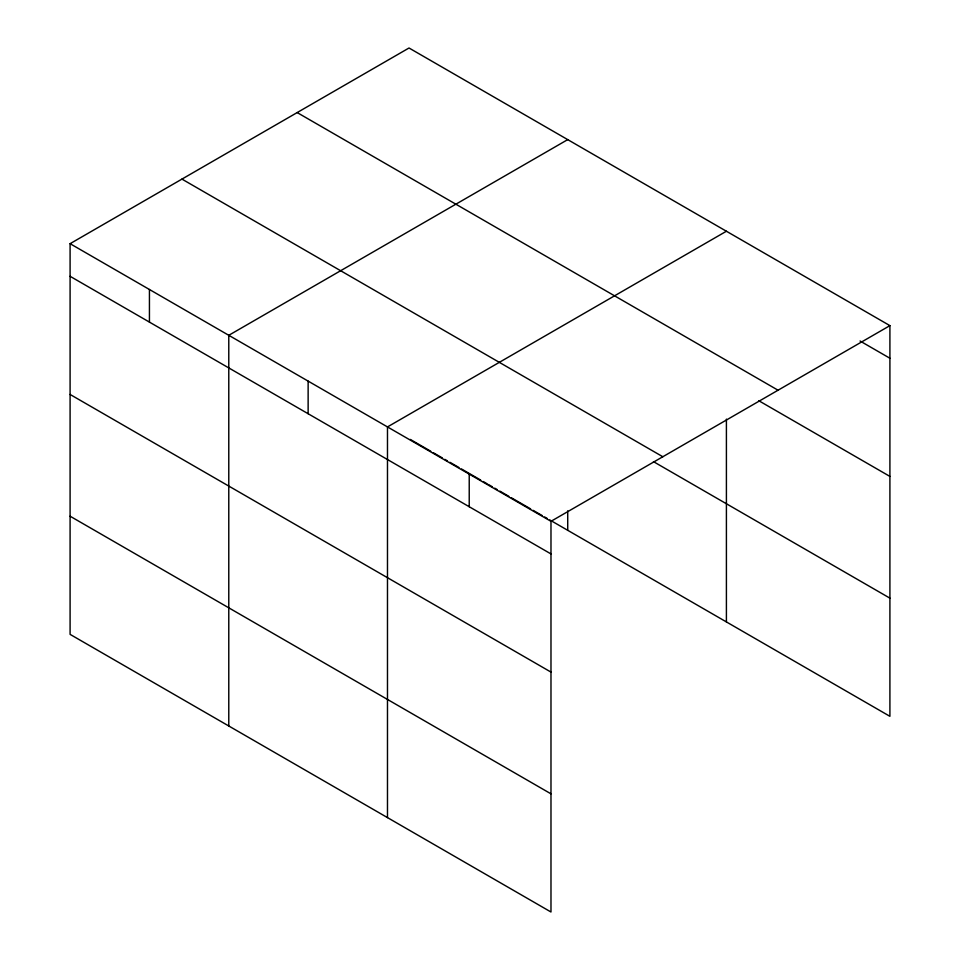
<?xml version="1.0" encoding="UTF-8"?>
<svg xmlns="http://www.w3.org/2000/svg" width="960" height="960" viewBox="0 0 960 960"><rect width="100%" height="100%" fill="white"/><g stroke="black" fill="none" stroke-linecap="round" stroke-linejoin="round"><path stroke-width="1.44" d="M550.98 672.096L550.98 521.316L70.092 243.684L70.092 634.368L550.98 912L550.98 672.096L70.092 394.452M549.792 519.96L889.908 716.316L889.908 325.632L409.02 48L70.092 243.684M567.72 139.62L228.78 335.304L228.78 725.988M726.408 231.24L387.48 426.924L387.48 817.608M550.98 521.316L889.908 325.632M860.064 341.016L889.908 358.248M297.18 112.572L778.056 390.216M758.844 400.752L889.908 476.412M181.944 179.1L662.82 456.744M653.46 461.64L889.908 598.152M410.304 439.428L430.776 451.248M433.332 452.724L442.296 457.896M444.852 459.372L447.42 460.848M449.976 462.324L458.928 467.496M461.496 468.972L480.684 480.06M483.252 481.536L487.092 483.756M488.364 484.488L492.204 486.708M494.772 488.184L497.328 489.66M499.884 491.148L508.848 496.32M511.404 497.796L530.604 508.872M533.16 510.36L542.124 515.532M544.68 517.008L547.236 518.484M70.092 276.3L550.98 553.932M70.092 516.204L550.98 793.836M726.408 419.136L726.408 621.924M567.72 510.864L567.72 530.304M469.224 474.12L469.224 506.736M308.136 381.108L308.136 413.724M149.436 289.488L149.436 322.104"/></g></svg>
